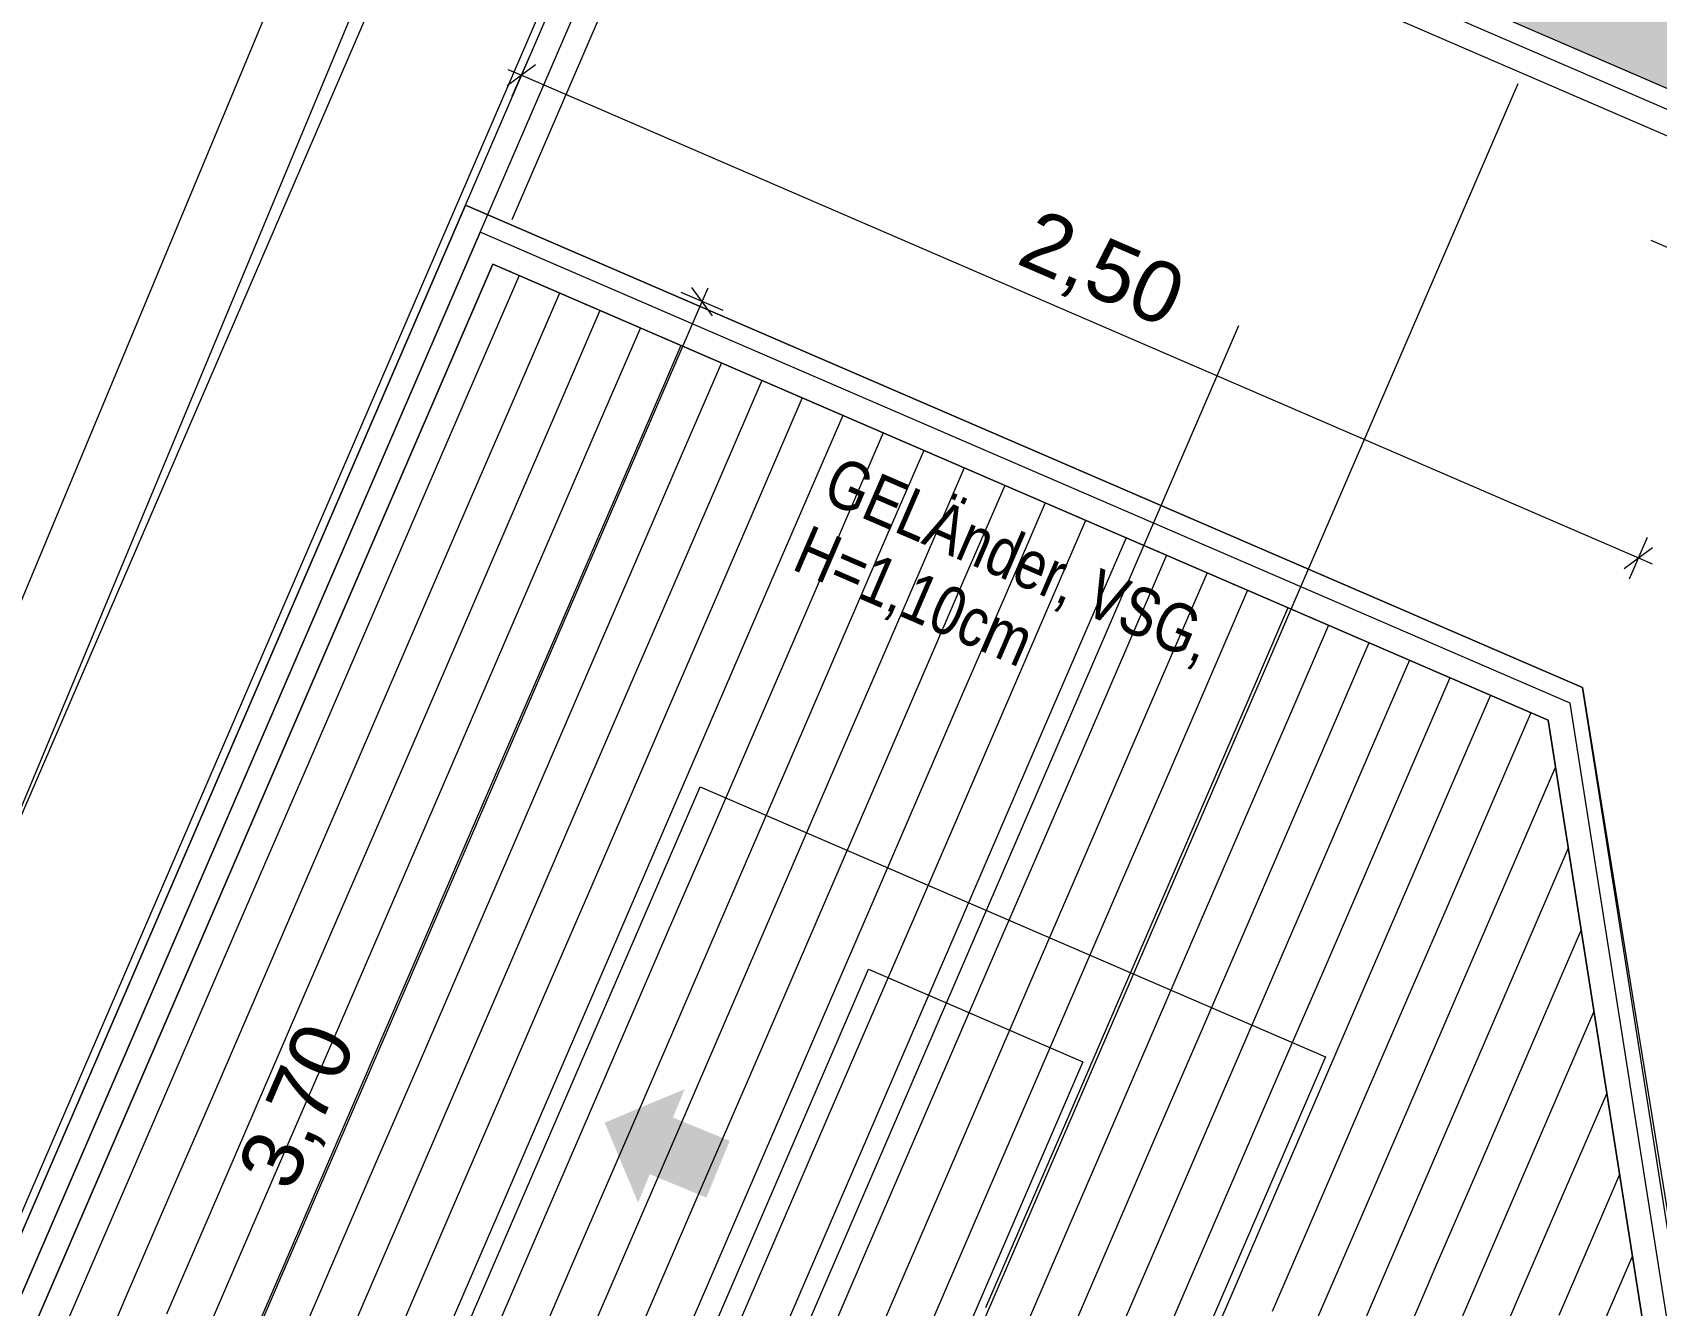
# Model space of a CAD drawing. Header units: millimetres. Extents: x 12535370 to 12566104, y 356204400 to 356234587.
# Drawn here: x 12546661 to 12550000, y 356223107 to 356225724 of the extents above; entities that cross this region are included whole.
import ezdxf
from ezdxf.enums import TextEntityAlignment as Align

# ---------------------------------------------------------------- set-up
doc = ezdxf.new("R2010")
doc.units = ezdxf.units.MM
doc.header["$MEASUREMENT"] = 0
doc.linetypes.add('Dashed Long', pattern=[529.166651, 317.499995, -211.666656])
doc.linetypes.add('Dot & Dashed', pattern=[6702.78, 3527.78, -1763.89, 0, -1411.11])
for name, color, linetype in [('New_035 Decken', 7, 'Continuous'), ('New_045 Dachkonstruktionen', 7, 'Continuous'), ('New_080 Raumdefinitionen', 7, 'Continuous'), ('New_255 Plangrafiken', 7, 'Continuous'), ('New_290 Raster _ Achsen', 7, 'Continuous'), ('New_GRUNDSTÜCKSGRENZE', 7, 'Continuous')]:
    doc.layers.add(name, color=color, linetype=linetype)
for name, color, linetype, lineweight in [('New_035 Decken_Pen_No__1', 7, 'Continuous', 13), ('New_045 Dachkonstruktionen_Pen_No__1', 7, 'Continuous', 13), ('New_160 Beschriftungen Ausführung_Pen_No__1', 7, 'Continuous', 13), ('New_255 Plangrafiken_Pen_No__1', 7, 'Continuous', 13), ('New_255 Plangrafiken_Pen_No__21', 1, 'Continuous', 13), ('New_255 Plangrafiken_Pen_No__39', 8, 'Continuous', 13), ('New_290 Raster _ Achsen_Pen_No__108', 7, 'Continuous', 13), ('New_Baulinie_Pen_No__21', 1, 'Continuous', 13), ('New_GRUNDSTÜCKSGRENZE_Pen_No__1', 7, 'Continuous', 13)]:
    doc.layers.add(name, color=color, linetype=linetype, lineweight=lineweight)
doc.layers.add('New_255 Plangrafiken_Pen_No__38', color=253, linetype='Continuous', lineweight=13, true_color=0xa2a2a2)
doc.styles.add('GENERATED_STYLE_1', font='arial.ttf')
doc.styles.add('GENERATED_STYLE_2', font='arial.ttf', dxfattribs={"width": 0.8})
doc.dimstyles.new('GENERATED_STYLE__1', dxfattribs={"dimtxt": 125, "dimasz": 47.5, "dimexe": 0.18, "dimexo": 2, "dimgap": 0, "dimtad": 1, "dimlfac": 0.001, "dimzin": 0, "dimdsep": 46, "dimtxsty": 'GENERATED_STYLE_1', "dimblk": 'ARROWHEAD_2', "dimblk1": 'ARROWHEAD_2', "dimblk2": 'ARROWHEAD_2', "dimcen": 0.09, "dimclrd": 7, "dimclre": 7, "dimclrt": 7, "dimadec": 0, "dimazin": 0, "dimtfac": 1, "dimtdec": 4, "dimtmove": 0, "dimatfit": 3, "dimfxl": 1, "dimtolj": 1, "dimtzin": 0, "dimarcsym": 0})

# ---------------------------------------------------------------- blocks, each defined once
blk = doc.blocks.new('Slab_1', base_point=(12543125.7, 356224199.6))
at = {"layer": 'New_035 Decken_Pen_No__1', "color": 7, "linetype": 'Continuous', "lineweight": 13, "flags": 128}
blk.add_lwpolyline([(12543125.7, 356224199.6), (12540594.4, 356217796.1), (12557109.9, 356210638.6), (12555849.5, 356218685.3), (12550386.1, 356221050.3), (12550289.5, 356221565.4), (12549847.3, 356224376.9), (12547550.8, 356225368.9), (12546427.5, 356222768.6)], close=True, dxfattribs=at)
blk = doc.blocks.new('*X22', base_point=(12240439.2, 356160438.4))
at = {"layer": 'New_255 Plangrafiken_Pen_No__39', "color": 8, "linetype": 'Continuous', "lineweight": 13}
for p, q in [((12547661.1, 356225224.1), (12547578.6, 356225033.1)), ((12547661.1, 356225224.1), (12547578.6, 356225033.1)), ((12547744.3, 356225188.1), (12547661.8, 356224997.1)), ((12547744.3, 356225188.1), (12547661.8, 356224997.1)), ((12547827.5, 356225152.2), (12547745, 356224961.2)), ((12547827.5, 356225152.2), (12547745, 356224961.2)), ((12547910.7, 356225116.2), (12547828.2, 356224925.2)), ((12547910.7, 356225116.2), (12547828.2, 356224925.2)), ((12547993.9, 356225080.3), (12547911.4, 356224889.3)), ((12547993.9, 356225080.3), (12547911.4, 356224889.3)), ((12548077.1, 356225044.3), (12547994.6, 356224853.3)), ((12548077.1, 356225044.3), (12547994.6, 356224853.3)), ((12547578.6, 356225033.1), (12547488.7, 356224825)), ((12547578.6, 356225033.1), (12547488.7, 356224825)), ((12548160.3, 356225008.4), (12548077.8, 356224817.4)), ((12548160.3, 356225008.4), (12548077.8, 356224817.4)), ((12547661.8, 356224997.1), (12547571.9, 356224789.1)), ((12547661.8, 356224997.1), (12547571.9, 356224789.1)), ((12548243.5, 356224972.4), (12548161, 356224781.5)), ((12548243.5, 356224972.4), (12548161, 356224781.5)), ((12547745, 356224961.2), (12547655.1, 356224753.2)), ((12547745, 356224961.2), (12547655.1, 356224753.2)), ((12548326.8, 356224936.5), (12548244.2, 356224745.5)), ((12548326.8, 356224936.5), (12548244.2, 356224745.5)), ((12547828.2, 356224925.2), (12547738.4, 356224717.2)), ((12547828.2, 356224925.2), (12547738.4, 356224717.2)), ((12548410, 356224900.6), (12548327.5, 356224709.6)), ((12548410, 356224900.6), (12548327.5, 356224709.6)), ((12547911.4, 356224889.3), (12547821.6, 356224681.3)), ((12547911.4, 356224889.3), (12547821.6, 356224681.3)), ((12547994.6, 356224853.3), (12547904.8, 356224645.3)), ((12547994.6, 356224853.3), (12547904.8, 356224645.3)), ((12548493.2, 356224864.6), (12548410.7, 356224673.6)), ((12548493.2, 356224864.6), (12548410.7, 356224673.6)), ((12547488.7, 356224825), (12547398.9, 356224617)), ((12547488.7, 356224825), (12547398.9, 356224617)), ((12548077.8, 356224817.4), (12547988, 356224609.4)), ((12548077.8, 356224817.4), (12547988, 356224609.4)), ((12548576.4, 356224828.7), (12548493.9, 356224637.7)), ((12548576.4, 356224828.7), (12548493.9, 356224637.7)), ((12547571.9, 356224789.1), (12547482.1, 356224581.1)), ((12547571.9, 356224789.1), (12547482.1, 356224581.1)), ((12548161, 356224781.5), (12548071.2, 356224573.4)), ((12548161, 356224781.5), (12548071.2, 356224573.4)), ((12548659.6, 356224792.7), (12548577.1, 356224601.7)), ((12548659.6, 356224792.7), (12548577.1, 356224601.7)), ((12547655.1, 356224753.2), (12547565.3, 356224545.1)), ((12547655.1, 356224753.2), (12547565.3, 356224545.1)), ((12548244.2, 356224745.5), (12548154.4, 356224537.5)), ((12548244.2, 356224745.5), (12548154.4, 356224537.5)), ((12548742.8, 356224756.8), (12548660.3, 356224565.8)), ((12548742.8, 356224756.8), (12548660.3, 356224565.8)), ((12547738.4, 356224717.2), (12547648.5, 356224509.2)), ((12547738.4, 356224717.2), (12547648.5, 356224509.2)), ((12548327.5, 356224709.6), (12548237.6, 356224501.6)), ((12548327.5, 356224709.6), (12548237.6, 356224501.6)), ((12548826, 356224720.8), (12548743.5, 356224529.8)), ((12548826, 356224720.8), (12548743.5, 356224529.8)), ((12547821.6, 356224681.3), (12547731.7, 356224473.3)), ((12547821.6, 356224681.3), (12547731.7, 356224473.3)), ((12548410.7, 356224673.6), (12548320.8, 356224465.6)), ((12548410.7, 356224673.6), (12548320.8, 356224465.6)), ((12548909.2, 356224684.9), (12548826.7, 356224493.9)), ((12548909.2, 356224684.9), (12548826.7, 356224493.9)), ((12547904.8, 356224645.3), (12547814.9, 356224437.3)), ((12547904.8, 356224645.3), (12547814.9, 356224437.3)), ((12548493.9, 356224637.7), (12548404, 356224429.7)), ((12548493.9, 356224637.7), (12548404, 356224429.7)), ((12548992.4, 356224649), (12548909.9, 356224458)), ((12548992.4, 356224649), (12548909.9, 356224458)), ((12547398.9, 356224617), (12547309, 356224409)), ((12547398.9, 356224617), (12547309, 356224409)), ((12547988, 356224609.4), (12547898.1, 356224401.4)), ((12547988, 356224609.4), (12547898.1, 356224401.4)), ((12548577.1, 356224601.7), (12548487.2, 356224393.7)), ((12548577.1, 356224601.7), (12548487.2, 356224393.7)), ((12549075.6, 356224613), (12548993.1, 356224422)), ((12549075.6, 356224613), (12548993.1, 356224422)), ((12547482.1, 356224581.1), (12547392.2, 356224373.1)), ((12547482.1, 356224581.1), (12547392.2, 356224373.1)), ((12548071.2, 356224573.4), (12547981.3, 356224365.4)), ((12548071.2, 356224573.4), (12547981.3, 356224365.4)), ((12549158.8, 356224577.1), (12549076.3, 356224386.1)), ((12549158.8, 356224577.1), (12549076.3, 356224386.1)), ((12547565.3, 356224545.1), (12547475.4, 356224337.1)), ((12547565.3, 356224545.1), (12547475.4, 356224337.1)), ((12548154.4, 356224537.5), (12548064.5, 356224329.5)), ((12548154.4, 356224537.5), (12548064.5, 356224329.5)), ((12548660.3, 356224565.8), (12548570.4, 356224357.8)), ((12548660.3, 356224565.8), (12548570.4, 356224357.8)), ((12549242, 356224541.1), (12549159.5, 356224350.1)), ((12549242, 356224541.1), (12549159.5, 356224350.1)), ((12547648.5, 356224509.2), (12547558.6, 356224301.2)), ((12547648.5, 356224509.2), (12547558.6, 356224301.2)), ((12548237.6, 356224501.6), (12548147.7, 356224293.5)), ((12548237.6, 356224501.6), (12548147.7, 356224293.5)), ((12548743.5, 356224529.8), (12548653.6, 356224321.8)), ((12548743.5, 356224529.8), (12548653.6, 356224321.8)), ((12549325.2, 356224505.2), (12549242.7, 356224314.2)), ((12549325.2, 356224505.2), (12549242.7, 356224314.2)), ((12547731.7, 356224473.3), (12547641.8, 356224265.2)), ((12547731.7, 356224473.3), (12547641.8, 356224265.2)), ((12548826.7, 356224493.9), (12548736.8, 356224285.9)), ((12548826.7, 356224493.9), (12548736.8, 356224285.9)), ((12549408.4, 356224469.2), (12549325.9, 356224278.2)), ((12549408.4, 356224469.2), (12549325.9, 356224278.2)), ((12547814.9, 356224437.3), (12547725, 356224229.3)), ((12547814.9, 356224437.3), (12547725, 356224229.3)), ((12548320.8, 356224465.6), (12548230.9, 356224257.6)), ((12548320.8, 356224465.6), (12548230.9, 356224257.6)), ((12548909.9, 356224458), (12548820, 356224249.9)), ((12548909.9, 356224458), (12548820, 356224249.9)), ((12549491.6, 356224433.3), (12549409.1, 356224242.3)), ((12549491.6, 356224433.3), (12549409.1, 356224242.3)), ((12547309, 356224409), (12547219.2, 356224201)), ((12547309, 356224409), (12547219.2, 356224201)), ((12547898.1, 356224401.4), (12547808.3, 356224193.3)), ((12547898.1, 356224401.4), (12547808.3, 356224193.3)), ((12548404, 356224429.7), (12548314.1, 356224221.6)), ((12548404, 356224429.7), (12548314.1, 356224221.6)), ((12548993.1, 356224422), (12548903.2, 356224214)), ((12548993.1, 356224422), (12548903.2, 356224214)), ((12547392.2, 356224373.1), (12547302.4, 356224165.1)), ((12547392.2, 356224373.1), (12547302.4, 356224165.1)), ((12548487.2, 356224393.7), (12548397.4, 356224185.7)), ((12548487.2, 356224393.7), (12548397.4, 356224185.7)), ((12549076.3, 356224386.1), (12548986.5, 356224178.1)), ((12549076.3, 356224386.1), (12548986.5, 356224178.1)), ((12549574.9, 356224397.3), (12549492.3, 356224206.4)), ((12549574.9, 356224397.3), (12549492.3, 356224206.4)), ((12547475.4, 356224337.1), (12547385.6, 356224129.1)), ((12547475.4, 356224337.1), (12547385.6, 356224129.1)), ((12547981.3, 356224365.4), (12547891.5, 356224157.4)), ((12547981.3, 356224365.4), (12547891.5, 356224157.4)), ((12548570.4, 356224357.8), (12548480.6, 356224149.8)), ((12548570.4, 356224357.8), (12548480.6, 356224149.8)), ((12549159.5, 356224350.1), (12549069.7, 356224142.1)), ((12549159.5, 356224350.1), (12549069.7, 356224142.1)), ((12549658.1, 356224361.4), (12549575.6, 356224170.4)), ((12549658.1, 356224361.4), (12549575.6, 356224170.4)), ((12547558.6, 356224301.2), (12547468.8, 356224093.2)), ((12547558.6, 356224301.2), (12547468.8, 356224093.2)), ((12548064.5, 356224329.5), (12547974.7, 356224121.5)), ((12548064.5, 356224329.5), (12547974.7, 356224121.5)), ((12548653.6, 356224321.8), (12548563.8, 356224113.8)), ((12548653.6, 356224321.8), (12548563.8, 356224113.8)), ((12549242.7, 356224314.2), (12549152.9, 356224106.2)), ((12549242.7, 356224314.2), (12549152.9, 356224106.2)), ((12549741.3, 356224325.5), (12549658.8, 356224134.5)), ((12549741.3, 356224325.5), (12549658.8, 356224134.5)), ((12548147.7, 356224293.5), (12548057.9, 356224085.5)), ((12548147.7, 356224293.5), (12548057.9, 356224085.5)), ((12548736.8, 356224285.9), (12548647, 356224077.9)), ((12548736.8, 356224285.9), (12548647, 356224077.9)), ((12549325.9, 356224278.2), (12549236.1, 356224070.2)), ((12549325.9, 356224278.2), (12549236.1, 356224070.2)), ((12547641.8, 356224265.2), (12547552, 356224057.2)), ((12547641.8, 356224265.2), (12547552, 356224057.2)), ((12548230.9, 356224257.6), (12548141.1, 356224049.6)), ((12548230.9, 356224257.6), (12548141.1, 356224049.6)), ((12548820, 356224249.9), (12548730.2, 356224041.9)), ((12548820, 356224249.9), (12548730.2, 356224041.9)), ((12549409.1, 356224242.3), (12549319.3, 356224034.3)), ((12549409.1, 356224242.3), (12549319.3, 356224034.3)), ((12547219.2, 356224201), (12547129.3, 356223993)), ((12547219.2, 356224201), (12547129.3, 356223993)), ((12547725, 356224229.3), (12547635.2, 356224021.3)), ((12547725, 356224229.3), (12547635.2, 356224021.3)), ((12548314.1, 356224221.6), (12548224.3, 356224013.6)), ((12548314.1, 356224221.6), (12548224.3, 356224013.6)), ((12548903.2, 356224214), (12548813.4, 356224006)), ((12548903.2, 356224214), (12548813.4, 356224006)), ((12549492.3, 356224206.4), (12549402.5, 356223998.3)), ((12549492.3, 356224206.4), (12549402.5, 356223998.3)), ((12549792, 356224214.3), (12549742, 356224098.5)), ((12549792, 356224214.3), (12549742, 356224098.5)), ((12547808.3, 356224193.3), (12547718.4, 356223985.3)), ((12547808.3, 356224193.3), (12547718.4, 356223985.3)), ((12548397.4, 356224185.7), (12548307.5, 356223977.7)), ((12548397.4, 356224185.7), (12548307.5, 356223977.7)), ((12548986.5, 356224178.1), (12548896.6, 356223970)), ((12548986.5, 356224178.1), (12548896.6, 356223970)), ((12549575.6, 356224170.4), (12549485.7, 356223962.4)), ((12549575.6, 356224170.4), (12549485.7, 356223962.4)), ((12547302.4, 356224165.1), (12547212.5, 356223957)), ((12547302.4, 356224165.1), (12547212.5, 356223957)), ((12547891.5, 356224157.4), (12547801.6, 356223949.4)), ((12547891.5, 356224157.4), (12547801.6, 356223949.4)), ((12548480.6, 356224149.8), (12548390.7, 356223941.7)), ((12548480.6, 356224149.8), (12548390.7, 356223941.7)), ((12549069.7, 356224142.1), (12548979.8, 356223934.1)), ((12549069.7, 356224142.1), (12548979.8, 356223934.1)), ((12549658.8, 356224134.5), (12549568.9, 356223926.4)), ((12549658.8, 356224134.5), (12549568.9, 356223926.4)), ((12547385.6, 356224129.1), (12547295.7, 356223921.1)), ((12547385.6, 356224129.1), (12547295.7, 356223921.1)), ((12547974.7, 356224121.5), (12547884.8, 356223913.4)), ((12547974.7, 356224121.5), (12547884.8, 356223913.4)), ((12548563.8, 356224113.8), (12548473.9, 356223905.8)), ((12548563.8, 356224113.8), (12548473.9, 356223905.8)), ((12549152.9, 356224106.2), (12549063, 356223898.2)), ((12549152.9, 356224106.2), (12549063, 356223898.2)), ((12547468.8, 356224093.2), (12547378.9, 356223885.1)), ((12547468.8, 356224093.2), (12547378.9, 356223885.1)), ((12548057.9, 356224085.5), (12547968, 356223877.5)), ((12548057.9, 356224085.5), (12547968, 356223877.5)), ((12548647, 356224077.9), (12548557.1, 356223869.9)), ((12548647, 356224077.9), (12548557.1, 356223869.9)), ((12549236.1, 356224070.2), (12549146.2, 356223862.2)), ((12549236.1, 356224070.2), (12549146.2, 356223862.2)), ((12549742, 356224098.5), (12549652.1, 356223890.5)), ((12549742, 356224098.5), (12549652.1, 356223890.5)), ((12547552, 356224057.2), (12547462.1, 356223849.2)), ((12547552, 356224057.2), (12547462.1, 356223849.2)), ((12548141.1, 356224049.6), (12548051.2, 356223841.6)), ((12548141.1, 356224049.6), (12548051.2, 356223841.6)), ((12548730.2, 356224041.9), (12548640.3, 356223833.9)), ((12548730.2, 356224041.9), (12548640.3, 356223833.9)), ((12549319.3, 356224034.3), (12549229.4, 356223826.3)), ((12549319.3, 356224034.3), (12549229.4, 356223826.3)), ((12549818.3, 356224046.7), (12549735.3, 356223854.6)), ((12549818.3, 356224046.7), (12549735.3, 356223854.6)), ((12547635.2, 356224021.3), (12547545.3, 356223813.3)), ((12547635.2, 356224021.3), (12547545.3, 356223813.3)), ((12548224.3, 356224013.6), (12548134.4, 356223805.6)), ((12548224.3, 356224013.6), (12548134.4, 356223805.6)), ((12548813.4, 356224006), (12548723.5, 356223798)), ((12548813.4, 356224006), (12548723.5, 356223798)), ((12547129.3, 356223993), (12547039.4, 356223785)), ((12547129.3, 356223993), (12547039.4, 356223785)), ((12547718.4, 356223985.3), (12547628.5, 356223777.3)), ((12547718.4, 356223985.3), (12547628.5, 356223777.3)), ((12548307.5, 356223977.7), (12548217.6, 356223769.7)), ((12548307.5, 356223977.7), (12548217.6, 356223769.7)), ((12548896.6, 356223970), (12548806.7, 356223762)), ((12548896.6, 356223970), (12548806.7, 356223762)), ((12549402.5, 356223998.3), (12549312.6, 356223790.3)), ((12549402.5, 356223998.3), (12549312.6, 356223790.3)), ((12547212.5, 356223957), (12547122.6, 356223749)), ((12547212.5, 356223957), (12547122.6, 356223749)), ((12547801.6, 356223949.4), (12547711.7, 356223741.4)), ((12547801.6, 356223949.4), (12547711.7, 356223741.4)), ((12548390.7, 356223941.7), (12548300.8, 356223733.7)), ((12548390.7, 356223941.7), (12548300.8, 356223733.7)), ((12548979.8, 356223934.1), (12548889.9, 356223726.1)), ((12548979.8, 356223934.1), (12548889.9, 356223726.1)), ((12549485.7, 356223962.4), (12549395.8, 356223754.4)), ((12549485.7, 356223962.4), (12549395.8, 356223754.4)), ((12547295.7, 356223921.1), (12547205.9, 356223713.1)), ((12547295.7, 356223921.1), (12547205.9, 356223713.1)), ((12547884.8, 356223913.4), (12547795, 356223705.4)), ((12547884.8, 356223913.4), (12547795, 356223705.4)), ((12548473.9, 356223905.8), (12548384, 356223697.8)), ((12548473.9, 356223905.8), (12548384, 356223697.8)), ((12549568.9, 356223926.4), (12549479, 356223718.4)), ((12549568.9, 356223926.4), (12549479, 356223718.4)), ((12547378.9, 356223885.1), (12547289.1, 356223677.1)), ((12547378.9, 356223885.1), (12547289.1, 356223677.1)), ((12547968, 356223877.5), (12547878.2, 356223669.5)), ((12547968, 356223877.5), (12547878.2, 356223669.5)), ((12548557.1, 356223869.9), (12548467.3, 356223661.8)), ((12548557.1, 356223869.9), (12548467.3, 356223661.8)), ((12549063, 356223898.2), (12548973.1, 356223690.1)), ((12549063, 356223898.2), (12548973.1, 356223690.1)), ((12549652.1, 356223890.5), (12549562.2, 356223682.5)), ((12549652.1, 356223890.5), (12549562.2, 356223682.5)), ((12549844.7, 356223879.2), (12549818.5, 356223818.6)), ((12549844.7, 356223879.2), (12549818.5, 356223818.6)), ((12547462.1, 356223849.2), (12547372.3, 356223641.2)), ((12547462.1, 356223849.2), (12547372.3, 356223641.2)), ((12548051.2, 356223841.6), (12547961.4, 356223633.5)), ((12548051.2, 356223841.6), (12547961.4, 356223633.5)), ((12548640.3, 356223833.9), (12548550.5, 356223625.9)), ((12548640.3, 356223833.9), (12548550.5, 356223625.9)), ((12549146.2, 356223862.2), (12549056.4, 356223654.2)), ((12549146.2, 356223862.2), (12549056.4, 356223654.2)), ((12549735.3, 356223854.6), (12549645.5, 356223646.5)), ((12549735.3, 356223854.6), (12549645.5, 356223646.5)), ((12547545.3, 356223813.3), (12547455.5, 356223605.2)), ((12547545.3, 356223813.3), (12547455.5, 356223605.2)), ((12548134.4, 356223805.6), (12548044.6, 356223597.6)), ((12548134.4, 356223805.6), (12548044.6, 356223597.6)), ((12549229.4, 356223826.3), (12549139.6, 356223618.2)), ((12549229.4, 356223826.3), (12549139.6, 356223618.2)), ((12549818.5, 356223818.6), (12549728.7, 356223610.6)), ((12549818.5, 356223818.6), (12549728.7, 356223610.6)), ((12547039.4, 356223785), (12546949.6, 356223576.9)), ((12547039.4, 356223785), (12546949.6, 356223576.9)), ((12547628.5, 356223777.3), (12547538.7, 356223569.3)), ((12547628.5, 356223777.3), (12547538.7, 356223569.3)), ((12548217.6, 356223769.7), (12548127.8, 356223561.7)), ((12548217.6, 356223769.7), (12548127.8, 356223561.7)), ((12548723.5, 356223798), (12548633.7, 356223589.9)), ((12548723.5, 356223798), (12548633.7, 356223589.9)), ((12549312.6, 356223790.3), (12549222.8, 356223582.3)), ((12549312.6, 356223790.3), (12549222.8, 356223582.3)), ((12547122.6, 356223749), (12547032.8, 356223541)), ((12547122.6, 356223749), (12547032.8, 356223541)), ((12547711.7, 356223741.4), (12547621.9, 356223533.4)), ((12547711.7, 356223741.4), (12547621.9, 356223533.4)), ((12548300.8, 356223733.7), (12548211, 356223525.7)), ((12548300.8, 356223733.7), (12548211, 356223525.7)), ((12548806.7, 356223762), (12548716.9, 356223554)), ((12548806.7, 356223762), (12548716.9, 356223554)), ((12549395.8, 356223754.4), (12549306, 356223546.4)), ((12549395.8, 356223754.4), (12549306, 356223546.4)), ((12547205.9, 356223713.1), (12547116, 356223505.1)), ((12547205.9, 356223713.1), (12547116, 356223505.1)), ((12547795, 356223705.4), (12547705.1, 356223497.4)), ((12547795, 356223705.4), (12547705.1, 356223497.4)), ((12548889.9, 356223726.1), (12548800.1, 356223518.1)), ((12548889.9, 356223726.1), (12548800.1, 356223518.1)), ((12549479, 356223718.4), (12549389.2, 356223510.4)), ((12549479, 356223718.4), (12549389.2, 356223510.4)), ((12549871, 356223711.6), (12549811.9, 356223574.7)), ((12549871, 356223711.6), (12549811.9, 356223574.7)), ((12547289.1, 356223677.1), (12547199.2, 356223469.1)), ((12547289.1, 356223677.1), (12547199.2, 356223469.1)), ((12547878.2, 356223669.5), (12547788.3, 356223461.5)), ((12547878.2, 356223669.5), (12547788.3, 356223461.5)), ((12548384, 356223697.8), (12548294.2, 356223489.8)), ((12548384, 356223697.8), (12548294.2, 356223489.8)), ((12548973.1, 356223690.1), (12548883.3, 356223482.1)), ((12548973.1, 356223690.1), (12548883.3, 356223482.1)), ((12549562.2, 356223682.5), (12549472.4, 356223474.5)), ((12549562.2, 356223682.5), (12549472.4, 356223474.5)), ((12547372.3, 356223641.2), (12547282.4, 356223433.2)), ((12547372.3, 356223641.2), (12547282.4, 356223433.2)), ((12547961.4, 356223633.5), (12547871.5, 356223425.5)), ((12547961.4, 356223633.5), (12547871.5, 356223425.5)), ((12548467.3, 356223661.8), (12548377.4, 356223453.8)), ((12548467.3, 356223661.8), (12548377.4, 356223453.8)), ((12549056.4, 356223654.2), (12548966.5, 356223446.2)), ((12549056.4, 356223654.2), (12548966.5, 356223446.2)), ((12549645.5, 356223646.5), (12549555.6, 356223438.5)), ((12549645.5, 356223646.5), (12549555.6, 356223438.5)), ((12547455.5, 356223605.2), (12547365.6, 356223397.2)), ((12547455.5, 356223605.2), (12547365.6, 356223397.2)), ((12548550.5, 356223625.9), (12548460.6, 356223417.9)), ((12548550.5, 356223625.9), (12548460.6, 356223417.9)), ((12549139.6, 356223618.2), (12549049.7, 356223410.2)), ((12549139.6, 356223618.2), (12549049.7, 356223410.2)), ((12549728.7, 356223610.6), (12549638.8, 356223402.6)), ((12549728.7, 356223610.6), (12549638.8, 356223402.6)), ((12546949.6, 356223576.9), (12546859.7, 356223368.9)), ((12546949.6, 356223576.9), (12546859.7, 356223368.9)), ((12547538.7, 356223569.3), (12547448.8, 356223361.3)), ((12547538.7, 356223569.3), (12547448.8, 356223361.3)), ((12548044.6, 356223597.6), (12547954.7, 356223389.6)), ((12548044.6, 356223597.6), (12547954.7, 356223389.6)), ((12548633.7, 356223589.9), (12548543.8, 356223381.9)), ((12548633.7, 356223589.9), (12548543.8, 356223381.9)), ((12549222.8, 356223582.3), (12549132.9, 356223374.3)), ((12549222.8, 356223582.3), (12549132.9, 356223374.3)), ((12549811.9, 356223574.7), (12549722, 356223366.6)), ((12549811.9, 356223574.7), (12549722, 356223366.6)), ((12547032.8, 356223541), (12546942.9, 356223333)), ((12547032.8, 356223541), (12546942.9, 356223333)), ((12547621.9, 356223533.4), (12547532, 356223325.3)), ((12547621.9, 356223533.4), (12547532, 356223325.3)), ((12548127.8, 356223561.7), (12548037.9, 356223353.6)), ((12548127.8, 356223561.7), (12548037.9, 356223353.6)), ((12548716.9, 356223554), (12548627, 356223346)), ((12548716.9, 356223554), (12548627, 356223346)), ((12549306, 356223546.4), (12549216.1, 356223338.3)), ((12549306, 356223546.4), (12549216.1, 356223338.3)), ((12549895.1, 356223538.7), (12549805.2, 356223330.7)), ((12549895.1, 356223538.7), (12549805.2, 356223330.7)), ((12549897.4, 356223544.1), (12549895.1, 356223538.7)), ((12549897.4, 356223544.1), (12549895.1, 356223538.7)), ((12547116, 356223505.1), (12547026.1, 356223297)), ((12547116, 356223505.1), (12547026.1, 356223297)), ((12548211, 356223525.7), (12548121.1, 356223317.7)), ((12548211, 356223525.7), (12548121.1, 356223317.7)), ((12548800.1, 356223518.1), (12548710.2, 356223310)), ((12548800.1, 356223518.1), (12548710.2, 356223310)), ((12549389.2, 356223510.4), (12549299.3, 356223302.4)), ((12549389.2, 356223510.4), (12549299.3, 356223302.4)), ((12547199.2, 356223469.1), (12547109.3, 356223261.1)), ((12547199.2, 356223469.1), (12547109.3, 356223261.1)), ((12547705.1, 356223497.4), (12547615.2, 356223289.4)), ((12547705.1, 356223497.4), (12547615.2, 356223289.4)), ((12548294.2, 356223489.8), (12548204.3, 356223281.7)), ((12548294.2, 356223489.8), (12548204.3, 356223281.7)), ((12548883.3, 356223482.1), (12548793.4, 356223274.1)), ((12548883.3, 356223482.1), (12548793.4, 356223274.1)), ((12549472.4, 356223474.5), (12549382.5, 356223266.5)), ((12549472.4, 356223474.5), (12549382.5, 356223266.5)), ((12547282.4, 356223433.2), (12547192.5, 356223225.2)), ((12547282.4, 356223433.2), (12547192.5, 356223225.2)), ((12547788.3, 356223461.5), (12547698.4, 356223253.5)), ((12547788.3, 356223461.5), (12547698.4, 356223253.5)), ((12548377.4, 356223453.8), (12548287.5, 356223245.8)), ((12548377.4, 356223453.8), (12548287.5, 356223245.8)), ((12548966.5, 356223446.2), (12548876.6, 356223238.2)), ((12548966.5, 356223446.2), (12548876.6, 356223238.2)), ((12549555.6, 356223438.5), (12549465.7, 356223230.5)), ((12549555.6, 356223438.5), (12549465.7, 356223230.5)), ((12547871.5, 356223425.5), (12547781.6, 356223217.5)), ((12547871.5, 356223425.5), (12547781.6, 356223217.5)), ((12548460.6, 356223417.9), (12548370.7, 356223209.9)), ((12548460.6, 356223417.9), (12548370.7, 356223209.9)), ((12549049.7, 356223410.2), (12548959.8, 356223202.2)), ((12549049.7, 356223410.2), (12548959.8, 356223202.2)), ((12549638.8, 356223402.6), (12549548.9, 356223194.6)), ((12549638.8, 356223402.6), (12549548.9, 356223194.6)), ((12546859.7, 356223368.9), (12546769.9, 356223160.9)), ((12546859.7, 356223368.9), (12546769.9, 356223160.9)), ((12547365.6, 356223397.2), (12547275.8, 356223189.2)), ((12547365.6, 356223397.2), (12547275.8, 356223189.2)), ((12547954.7, 356223389.6), (12547864.9, 356223181.6)), ((12547954.7, 356223389.6), (12547864.9, 356223181.6)), ((12548543.8, 356223381.9), (12548454, 356223173.9)), ((12548543.8, 356223381.9), (12548454, 356223173.9)), ((12549132.9, 356223374.3), (12549043.1, 356223166.3)), ((12549132.9, 356223374.3), (12549043.1, 356223166.3)), ((12549722, 356223366.6), (12549632.2, 356223158.6)), ((12549722, 356223366.6), (12549632.2, 356223158.6)), ((12549923.7, 356223376.5), (12549888.4, 356223294.8)), ((12549923.7, 356223376.5), (12549888.4, 356223294.8)), ((12546942.9, 356223333), (12546853.1, 356223125)), ((12546942.9, 356223333), (12546853.1, 356223125)), ((12547448.8, 356223361.3), (12547359, 356223153.3)), ((12547448.8, 356223361.3), (12547359, 356223153.3)), ((12548037.9, 356223353.6), (12547948.1, 356223145.6)), ((12548037.9, 356223353.6), (12547948.1, 356223145.6)), ((12548627, 356223346), (12548537.2, 356223138)), ((12548627, 356223346), (12548537.2, 356223138)), ((12549216.1, 356223338.3), (12549126.3, 356223130.3)), ((12549216.1, 356223338.3), (12549126.3, 356223130.3)), ((12549805.2, 356223330.7), (12549715.4, 356223122.7)), ((12549805.2, 356223330.7), (12549715.4, 356223122.7)), ((12547532, 356223325.3), (12547442.2, 356223117.3)), ((12547532, 356223325.3), (12547442.2, 356223117.3)), ((12548121.1, 356223317.7), (12548031.3, 356223109.7)), ((12548121.1, 356223317.7), (12548031.3, 356223109.7)), ((12548710.2, 356223310), (12548620.4, 356223102)), ((12548710.2, 356223310), (12548620.4, 356223102)), ((12549299.3, 356223302.4), (12549209.5, 356223094.4)), ((12549299.3, 356223302.4), (12549209.5, 356223094.4)), ((12547026.1, 356223297), (12546936.3, 356223089)), ((12547026.1, 356223297), (12546936.3, 356223089)), ((12547615.2, 356223289.4), (12547525.4, 356223081.4)), ((12547615.2, 356223289.4), (12547525.4, 356223081.4)), ((12548204.3, 356223281.7), (12548114.5, 356223073.7)), ((12548204.3, 356223281.7), (12548114.5, 356223073.7)), ((12548793.4, 356223274.1), (12548703.6, 356223066.1)), ((12548793.4, 356223274.1), (12548703.6, 356223066.1)), ((12549382.5, 356223266.5), (12549292.7, 356223058.4)), ((12549382.5, 356223266.5), (12549292.7, 356223058.4)), ((12549888.4, 356223294.8), (12549798.6, 356223086.7)), ((12549888.4, 356223294.8), (12549798.6, 356223086.7)), ((12547109.3, 356223261.1), (12547019.5, 356223053.1)), ((12547109.3, 356223261.1), (12547019.5, 356223053.1)), ((12547698.4, 356223253.5), (12547608.6, 356223045.4)), ((12547698.4, 356223253.5), (12547608.6, 356223045.4)), ((12548287.5, 356223245.8), (12548197.7, 356223037.8)), ((12548287.5, 356223245.8), (12548197.7, 356223037.8)), ((12548876.6, 356223238.2), (12548786.8, 356223030.1)), ((12548876.6, 356223238.2), (12548786.8, 356223030.1)), ((12547192.5, 356223225.2), (12547102.7, 356223017.1)), ((12547192.5, 356223225.2), (12547102.7, 356223017.1)), ((12547781.6, 356223217.5), (12547691.8, 356223009.5)), ((12547781.6, 356223217.5), (12547691.8, 356223009.5)), ((12548370.7, 356223209.9), (12548280.9, 356223001.8)), ((12548370.7, 356223209.9), (12548280.9, 356223001.8)), ((12548959.8, 356223202.2), (12548870, 356222994.2)), ((12548959.8, 356223202.2), (12548870, 356222994.2)), ((12549465.7, 356223230.5), (12549375.9, 356223022.5)), ((12549465.7, 356223230.5), (12549375.9, 356223022.5)), ((12549950.1, 356223208.9), (12549881.8, 356223050.8)), ((12549950.1, 356223208.9), (12549881.8, 356223050.8)), ((12547275.8, 356223189.2), (12547185.9, 356222981.2)), ((12547275.8, 356223189.2), (12547185.9, 356222981.2)), ((12547864.9, 356223181.6), (12547775, 356222973.5)), ((12547864.9, 356223181.6), (12547775, 356222973.5)), ((12548454, 356223173.9), (12548364.1, 356222965.9)), ((12548454, 356223173.9), (12548364.1, 356222965.9)), ((12549043.1, 356223166.3), (12548953.2, 356222958.3)), ((12549043.1, 356223166.3), (12548953.2, 356222958.3)), ((12549548.9, 356223194.6), (12549459.1, 356222986.5)), ((12549548.9, 356223194.6), (12549459.1, 356222986.5)), ((12546769.9, 356223160.9), (12546680, 356222952.9)), ((12546769.9, 356223160.9), (12546680, 356222952.9)), ((12547359, 356223153.3), (12547269.1, 356222945.2)), ((12547359, 356223153.3), (12547269.1, 356222945.2)), ((12547948.1, 356223145.6), (12547858.2, 356222937.6)), ((12547948.1, 356223145.6), (12547858.2, 356222937.6)), ((12548537.2, 356223138), (12548447.3, 356222930)), ((12548537.2, 356223138), (12548447.3, 356222930)), ((12549632.2, 356223158.6), (12549542.3, 356222950.6)), ((12549632.2, 356223158.6), (12549542.3, 356222950.6)), ((12546853.1, 356223125), (12546763.2, 356222917)), ((12546853.1, 356223125), (12546763.2, 356222917)), ((12547442.2, 356223117.3), (12547352.3, 356222909.3)), ((12547442.2, 356223117.3), (12547352.3, 356222909.3)), ((12548031.3, 356223109.7), (12547941.4, 356222901.7)), ((12548031.3, 356223109.7), (12547941.4, 356222901.7)), ((12549126.3, 356223130.3), (12549036.4, 356222922.3)), ((12549126.3, 356223130.3), (12549036.4, 356222922.3)), ((12549715.4, 356223122.7), (12549625.5, 356222914.7)), ((12549715.4, 356223122.7), (12549625.5, 356222914.7))]:
    blk.add_line(p, q, dxfattribs=at)
blk = doc.blocks.new('Fill_8', base_point=(12240439.2, 356160438.4))
at = {"layer": 'New_255 Plangrafiken_Pen_No__1', "color": 7, "linetype": 'Continuous', "lineweight": 13, "flags": 128}
blk.add_lwpolyline([(12543775.7, 356222870.6), (12542401, 356219339.3), (12542722.6, 356219200.3), (12542590.8, 356218895.1), (12555592.9, 356213278.5), (12555257.1, 356215439.6), (12554698.2, 356215681), (12554678.4, 356215635.1), (12553145.9, 356216299.7), (12552809, 356215519.6), (12550881.1, 356216352.3), (12551218.3, 356217132.7), (12550707.9, 356217353.3), (12551252.5, 356218613.9), (12553915, 356217463.7), (12554288.8, 356218329.1), (12550457.2, 356219984.3), (12549776.9, 356224310.1), (12547607.2, 356225247.3), (12546139.4, 356221849.6)], close=True, dxfattribs=at)
at = {"layer": 'New_255 Plangrafiken_Pen_No__39', "color": 8, "linetype": 'Continuous', "lineweight": 13}
blk.add_blockref('*X22', (12240439.2, 356160438.4), dxfattribs=at)
blk = doc.blocks.new('Roof_3', base_point=(12544625.9, 356227939.6))
at = {"layer": 'New_045 Dachkonstruktionen_Pen_No__1', "color": 7, "linetype": 'Continuous', "lineweight": 13, "flags": 128}
blk.add_lwpolyline([(12548004, 356226461.1), (12546411.9, 356222775.4)], dxfattribs=at)
blk = doc.blocks.new('Standard grid marker[4]', base_point=(12542916.7, 356228351.1))
at = {"layer": 'New_290 Raster _ Achsen_Pen_No__108', "color": 7, "linetype": 'Dot & Dashed', "lineweight": 13}
blk.add_line((12543834.8, 356227954.6), (12564850.8, 356218876), dxfattribs=at)
at = {"layer": 'New_290 Raster _ Achsen_Pen_No__108', "color": 7, "lineweight": 13, "style": 'GENERATED_STYLE_1'}
for tag, p in [('AC_MarkerText_1_0', (12542799.4, 356228486.6)), ('AC_MarkerText_1_1', (12565972.8, 356218476.1))]:
    blk.add_attdef(tag, text='', height=150, rotation=336.6365, dxfattribs=at).set_placement(p, align=Align.TOP_CENTER)
blk = doc.blocks.new('Standard grid marker[5]', base_point=(12552195.2, 356232191.6))
at = {"layer": 'New_290 Raster _ Achsen_Pen_No__108', "color": 7, "linetype": 'Dot & Dashed', "lineweight": 13}
blk.add_line((12551798.6, 356231273.6), (12543740.5, 356212619.7), dxfattribs=at)
at = {"layer": 'New_290 Raster _ Achsen_Pen_No__108', "color": 7, "lineweight": 13, "style": 'GENERATED_STYLE_1'}
for tag, p in [('AC_MarkerText_1_0', (12552307.9, 356232418.3)), ('AC_MarkerText_1_1', (12543317.8, 356211607.1))]:
    blk.add_attdef(tag, text='', height=150, rotation=336.6365, dxfattribs=at).set_placement(p, align=Align.TOP_CENTER)
blk = doc.blocks.new('Polyline_2', base_point=(12541250.4, 356211075.1))
at = {"layer": 'New_255 Plangrafiken_Pen_No__1', "color": 7, "linetype": 'Dot & Dashed', "lineweight": 13, "flags": 128}
blk.add_lwpolyline([(12541250.4, 356211075.1), (12541043.5, 356211164.5), (12550464.5, 356232973.1), (12550472.7, 356232969.6)], dxfattribs=at)
blk = doc.blocks.new('Polyline_3', base_point=(12542882.6, 356210370))
at = {"layer": 'New_255 Plangrafiken_Pen_No__1', "color": 7, "linetype": 'Dot & Dashed', "lineweight": 13, "flags": 128}
blk.add_lwpolyline([(12542882.6, 356210370), (12543089.5, 356210280.7), (12552742.3, 356232625.8), (12552734.1, 356232629.4)], dxfattribs=at)
blk = doc.blocks.new('*D92', base_point=(12240439.2, 356160438.4))
at = {"layer": 'New_GRUNDSTÜCKSGRENZE_Pen_No__1', "color": 7, "linetype": 'Continuous', "lineweight": 13, "transparency": 16777216}
for p, q in [((12546569.8, 356221772.6), (12548037.6, 356225170.3)), ((12546548.3, 356221801.5), (12546591.4, 356221743.6)), ((12544508.7, 356217001.2), (12546569.8, 356221772.6)), ((12546612.8, 356221754), (12546526.8, 356221791.2)), ((12544487.1, 356217030.2), (12544530.2, 356216972.3)), ((12544551.7, 356216982.6), (12544465.6, 356217019.8)), ((12544496.6, 356216973.2), (12544508.7, 356217001.2))]:
    blk.add_line(p, q, dxfattribs=at)
at = {"layer": 'New_GRUNDSTÜCKSGRENZE_Pen_No__1', "color": 7, "lineweight": 13, "transparency": 16777216, "insert": (12545450.1, 356219243.7), "char_height": 125, "attachment_point": 7, "rotation": 66.6365, "style": 'GENERATED_STYLE_1'}
blk.add_mtext('\\A1;{\\pql;\\fArial|b0|i0|c0|p0;\\W1.000000;5,20}', dxfattribs=at)
blk = doc.blocks.new('ARROWHEAD_2')
at = {"color": 0, "linetype": 'Continuous', "lineweight": 0}
for p, q in [((0, 0), (-1, 0)), ((-0.378, -0.655), (0.378, 0.655))]:
    blk.add_line(p, q, dxfattribs=at)
blk = doc.blocks.new('*D93', base_point=(12240439.2, 356160438.4))
at = {"layer": 'New_GRUNDSTÜCKSGRENZE_Pen_No__1', "color": 7, "linetype": 'Continuous', "lineweight": 13, "transparency": 16777216}
for p, q in [((12546569.8, 356221772.6), (12548037.6, 356225170.3)), ((12548080.6, 356225151.8), (12547994.6, 356225188.9)), ((12548059.1, 356225141.4), (12548016.1, 356225199.3)), ((12548037.6, 356225170.3), (12548049.7, 356225198.4)), ((12546548.3, 356221801.5), (12546591.4, 356221743.6)), ((12546612.8, 356221754), (12546526.8, 356221791.2))]:
    blk.add_line(p, q, dxfattribs=at)
at = {"layer": 'New_GRUNDSTÜCKSGRENZE_Pen_No__1', "color": 7, "lineweight": 13, "transparency": 16777216, "insert": (12547214.6, 356223328.2), "char_height": 125, "attachment_point": 7, "rotation": 66.6365, "style": 'GENERATED_STYLE_1'}
blk.add_mtext('\\A1;{\\pql;\\fArial|b0|i0|c0|p0;\\W1.000000;3,70}', dxfattribs=at)
blk = doc.blocks.new('*D94', base_point=(12240439.2, 356160438.4))
at = {"layer": 'New_GRUNDSTÜCKSGRENZE_Pen_No__1', "color": 7, "linetype": 'Continuous', "lineweight": 13, "transparency": 16777216}
for p, q in [((12547647.3, 356225592.4), (12547684.5, 356225678.5)), ((12547694.9, 356225657), (12547636.9, 356225613.9)), ((12547637.8, 356225647.6), (12547665.9, 356225635.5)), ((12547665.9, 356225635.5), (12549962.4, 356224643.4)), ((12549943.8, 356224600.4), (12549981, 356224686.5)), ((12549933.4, 356224621.9), (12549991.4, 356224665)), ((12549962.4, 356224643.4), (12549990.5, 356224631.3))]:
    blk.add_line(p, q, dxfattribs=at)
at = {"layer": 'New_GRUNDSTÜCKSGRENZE_Pen_No__1', "color": 7, "lineweight": 13, "transparency": 16777216, "insert": (12548670.9, 356225228.6), "char_height": 125, "attachment_point": 7, "rotation": 336.6365, "style": 'GENERATED_STYLE_1'}
blk.add_mtext('\\A1;{\\pql;\\fArial|b0|i0|c0|p0;\\W1.000000;2,50}', dxfattribs=at)
blk = doc.blocks.new('*D95', base_point=(12240439.2, 356160438.4))
at = {"layer": 'New_GRUNDSTÜCKSGRENZE_Pen_No__1', "color": 7, "linetype": 'Continuous', "lineweight": 13, "transparency": 16777216}
for p, q in [((12550240.2, 356224469.6), (12550245, 356224439.4)), ((12550198.7, 356224432.2), (12550291.3, 356224446.7)), ((12550278.7, 356224426.5), (12550211.3, 356224452.4)), ((12550245, 356224439.4), (12550925.3, 356220113.7)), ((12550891.7, 356220126.7), (12550959, 356220100.7)), ((12550879, 356220106.4), (12550971.6, 356220121)), ((12550925.3, 356220113.7), (12550930.1, 356220083.5))]:
    blk.add_line(p, q, dxfattribs=at)
at = {"layer": 'New_GRUNDSTÜCKSGRENZE_Pen_No__1', "color": 7, "lineweight": 13, "transparency": 16777216, "insert": (12550583.9, 356222445.3), "char_height": 125, "attachment_point": 7, "rotation": 278.938, "style": 'GENERATED_STYLE_1'}
blk.add_mtext('\\A1;{\\pql;\\fArial|b0|i0|c0|p0;\\W1.000000;4,38}', dxfattribs=at)

msp = doc.modelspace()

# ---------------------------------------------------------------- hatches: boundary and pattern name
at = {"layer": 'New_255 Plangrafiken_Pen_No__1', "linetype": 'Continuous', "lineweight": 13}
h = msp.add_hatch(dxfattribs=at)
h.set_pattern_fill('DOUBLE_1_8', style=0, pattern_type=2)
h.set_pattern_definition([(67.362, (12545980, 356226374.4), (-1212.73, 910.9), []), (67.362, (12545845.3, 356226475.7), (-1212.73, 910.9), [])])
h.paths.add_polyline_path([(12543006.793, 356223901.327), (12545475.444, 356222834.911), (12546301.861, 356222477.912), (12548026.618, 356226470.559), (12544625.934, 356227939.598)])
h.paths.add_polyline_path([(12544792.462, 356224353.201), (12545401.332, 356225762.677), (12546529.638, 356225275.268), (12545920.768, 356223865.792)], flags=0)
msp.add_hatch(color=7, dxfattribs=at).paths.add_polyline_path([(12548046.335, 356223328.86), (12548094.195, 356223445.416), (12547977.638, 356223493.276), (12548001.568, 356223551.554), (12547837.151, 356223482.857), (12547905.849, 356223318.441), (12547929.779, 356223376.719)])
at = {"layer": 'New_255 Plangrafiken_Pen_No__38', "linetype": 'Continuous', "lineweight": 13, "true_color": 0xa2a2a2}
msp.add_hatch(color=253, dxfattribs=at).paths.add_polyline_path([(12544625.934, 356227939.598), (12555111.397, 356223410.052), (12555076.056, 356223643.182), (12544705.247, 356228123.199)])

# ---------------------------------------------------------------- linework, layer by layer
at = {"layer": 'New_080 Raumdefinitionen', "color": 21, "linetype": 'Continuous', "lineweight": 0, "true_color": 0xffa8a8, "flags": 128}
msp.add_lwpolyline([(12542280.303, 356219029.271), (12555592.899, 356213278.45), (12555257.083, 356215439.554), (12554698.236, 356215680.967), (12554658.579, 356215589.166), (12550686.955, 356217304.842), (12551252.455, 356218613.92), (12553915.001, 356217463.744), (12554288.841, 356218329.147), (12550575.415, 356219933.285), (12550457.245, 356219984.332), (12549776.913, 356224310.057), (12547607.171, 356225247.35), (12546139.389, 356221849.577), (12543775.698, 356222870.65)], close=True, dxfattribs=at)
at = {"layer": 'New_255 Plangrafiken_Pen_No__1', "color": 7, "linetype": 'Continuous', "lineweight": 13, "flags": 128}
for points in [[(12544625.934, 356227939.598), (12555111.397, 356223410.052), (12555076.056, 356223643.182), (12544705.247, 356228123.199)], [(12543006.793, 356223901.327), (12545475.444, 356222834.911), (12546301.861, 356222477.912), (12548026.618, 356226470.559), (12544625.934, 356227939.598)]]:
    msp.add_lwpolyline(points, close=True, dxfattribs=at)
at = {"layer": 'New_255 Plangrafiken_Pen_No__1', "color": 7, "linetype": 'Continuous', "lineweight": 13}
for points in [[(12542355.074, 356219359.11), (12543747.917, 356222937.117), (12546113.317, 356221915.305), (12548056.951, 356226414.695), (12551474.193, 356224938.503), (12552054.476, 356221248.919)], [(12547646.803, 356225339.158), (12548083.023, 356226348.966), (12551429.079, 356224903.526), (12552000.172, 356221272.377)], [(12546301.861, 356222477.912), (12547550.764, 356225368.94), (12549847.258, 356224376.893), (12550547.472, 356220054.287), (12556020.586, 356217689.993)], [(12554282.597, 356218440.776), (12554262.768, 356218394.875), (12550502.359, 356220019.31), (12549822.026, 356224345.035), (12547581.098, 356225313.078), (12546113.317, 356221915.305), (12543747.917, 356222937.117), (12542355.074, 356219359.11)], [(12546139.389, 356221849.577), (12547607.171, 356225247.35), (12549776.913, 356224310.057), (12550457.245, 356219984.332), (12554197.04, 356218368.803), (12553823.2, 356217503.401)]]:
    msp.add_lwpolyline(points, dxfattribs=at)
at = {"layer": 'New_255 Plangrafiken_Pen_No__21', "color": 1, "linetype": 'Continuous', "lineweight": 13}
for p, q in [((12547454.585, 356222833), (12548033.568, 356224173.29)), ((12548033.568, 356224173.29), (12549318.778, 356223618.101)), ((12547967.217, 356222843.381), (12548379.643, 356223798.108)), ((12548379.643, 356223798.108), (12548820.287, 356223607.757)), ((12548820.287, 356223607.757), (12548407.86, 356222653.03)), ((12549318.778, 356223618.101), (12548739.795, 356222277.811))]:
    msp.add_line(p, q, dxfattribs=at)
at = {"layer": 'New_Baulinie_Pen_No__21', "color": 1, "linetype": 'Dashed Long', "lineweight": 13}
msp.add_lwpolyline([(12541516.719, 356229282.727), (12561182.515, 356220787.43)], dxfattribs=at)

# ---------------------------------------------------------------- block references
at = {"layer": 'New_035 Decken', "color": 7, "linetype": 'Continuous', "lineweight": 13}
msp.add_blockref('Slab_1', (12543125.669, 356224199.584), dxfattribs=at)
at = {"layer": 'New_045 Dachkonstruktionen', "color": 7, "linetype": 'Continuous', "lineweight": 13}
msp.add_blockref('Roof_3', (12544625.934, 356227939.598), dxfattribs=at)
at = {"layer": 'New_255 Plangrafiken', "color": 7, "linetype": 'Dot & Dashed', "lineweight": 13}
for name, p in [('Polyline_2', (12541250.431, 356211075.105)), ('Polyline_3', (12542882.615, 356210370.028))]:
    msp.add_blockref(name, p, dxfattribs=at)
at = {"layer": 'New_255 Plangrafiken_Pen_No__39', "color": 8, "linetype": 'Continuous', "lineweight": 13}
msp.add_blockref('Fill_8', (12240439.157, 356160438.356), dxfattribs=at)
at = {"layer": 'New_290 Raster _ Achsen', "color": 7, "linetype": 'Continuous', "lineweight": 13}
for name, p in [('Standard grid marker[5]', (12552195.197, 356232191.641)), ('Standard grid marker[4]', (12542916.746, 356228351.144))]:
    msp.add_blockref(name, p, dxfattribs=at)

# ---------------------------------------------------------------- texts
at = {"layer": 'New_160 Beschriftungen Ausführung_Pen_No__1', "color": 7, "linetype": 'Continuous', "lineweight": 13, "insert": (12548211.644, 356224604.245), "char_height": 100, "width": 998.38254, "attachment_point": 7, "rotation": 336.636458, "line_spacing_factor": 0.926971, "style": 'GENERATED_STYLE_2'}
msp.add_mtext('\\A1;{\\pql;\\fArial|b0|i0|c0|p0;\\W0.800000;GELÄnder, \\fArial|b0|i0|c0|p0;\\W0.800000;VSG, H=1,10cm}', dxfattribs=at)

# ---------------------------------------------------------------- dimensions: what is measured, and where the dimension line sits
at = {"layer": 'New_GRUNDSTÜCKSGRENZE', "color": 7, "linetype": 'Continuous', "lineweight": 13}
for base, p1, p2, angle, picture, middle, turn in [((12549962.396, 356224643.427), (12547550.764, 356225368.94), (12549847.258, 356224376.893), 336.636458, '*D94', (12548844.256, 356225221.76), 336.636458), ((12548037.599, 356225170.341), (12546087.221, 356221981.042), (12547646.803, 356225339.158), 66.636458, '*D93', (12547221.399, 356223501.562), 66.636458), ((12546569.818, 356221772.568), (12544025.805, 356217209.816), (12546087.221, 356221981.042), 66.636458, '*D92', (12545456.938, 356219417.003), 66.636458), ((12550925.324, 356220113.714), (12549847.258, 356224376.893), (12550547.472, 356220054.287), 278.938034, '*D95', (12550670.817, 356222295.117), 278.938034)]:
    dim = msp.add_linear_dim(base=base, p1=p1, p2=p2, angle=angle, dimstyle='GENERATED_STYLE__1', dxfattribs=at)
    dim.commit()
    dim.dimension.update_dxf_attribs({"geometry": picture, "text_midpoint": middle, "dimtype": 160, "text_rotation": turn})

doc.saveas('drawing.dxf')
